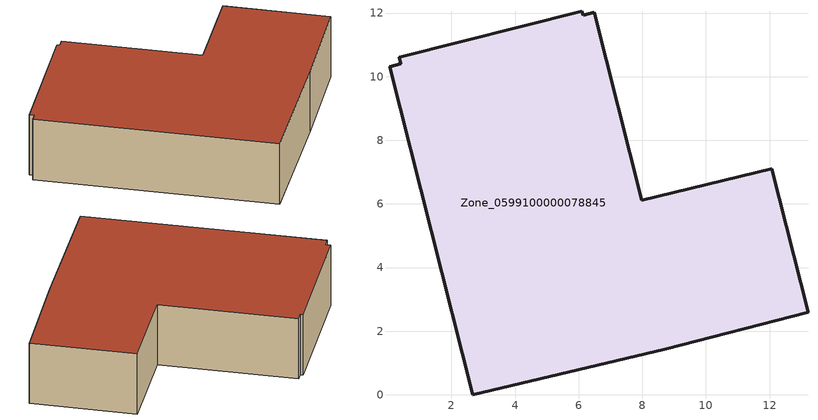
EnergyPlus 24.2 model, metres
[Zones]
Zone_0599100000078845
 floor ground (C_G): 6.49,12.02 7.99,6.11 12.07,7.11 13.21,2.6 8.71,1.43 2.67,0 0.05,10.31 0.4,10.4 0.36,10.61 6.09,12.06 6.14,11.93 z0
 wall outside (C_F): 13.21,2.6 12.07,7.11 7.99,6.11 6.49,12.02 6.14,11.93 6.09,12.06 0.36,10.61 0.4,10.4 0.05,10.31 2.67,0 8.71,1.43 13.21,2.6 z0:2.95
 roof outside (C_R): 7.99,6.11 6.49,12.02 6.14,11.93 6.09,12.06 0.36,10.61 0.4,10.4 0.05,10.31 2.67,0 8.71,1.43 13.21,2.6 12.07,7.11 z2.95
[BUILDING]
Pand.0599100000078845: North Axis=0; Terrain=City; Loads Convergence Tolerance Value=0.04; Temperature Convergence Tolerance Value=0.4; Solar Distribution=FullExterior; Maximum Number of Warmup Days=25; Minimum Number of Warmup Days=1
[Site:Location]
Rotterdam.The.Hague.AP_ZH_NLD Design_Conditions: Latitude=51.96; Longitude=4.45; Time Zone=1; Elevation=-4.5
[SITE:GROUNDTEMPERATURE:BUILDINGSURFACE]
18, 18, 18, 18, 18, 18, 18, 18, 18, 18, 18, 18
[MATERIAL] Thermal Absorptance=0.9; Solar Absorptance=0.7; Visible Absorptance=0.7
Name | Roughness | Thickness | Conductivity | Density | Specific Heat
G.TC.1975-1991 | MediumSmooth | 0.15 | 0.288461 | 540 | 1210
F.TC.1975-1991 | Rough | 0.3 | 0.230769 | 1920 | 840
R.TC.1975-1991 | MediumRough | 0.2 | 0.153846 | 1500 | 1000
[CONSTRUCTION]
C_G: G.TC.1975-1991
C_F: F.TC.1975-1991
C_R: R.TC.1975-1991
[ZONE]
Zone_0599100000078845: Type=1; Multiplier=1; Ceiling Height=Autocalculate; Volume=Autocalculate; Floor Area=autocalculate; Part of Total Floor Area=Yes
[ZONEINFILTRATION:DESIGNFLOWRATE]
Infil_Zone_0599100000078845: Zone or ZoneList or Space or SpaceList=Zone_0599100000078845; Schedule=AlwaysOn; Design Flow Rate Calculation Method=Flow/Area; Flow Rate per Floor Area=0.003; Constant Term Coefficient=1; Temperature Term Coefficient=0; Velocity Term Coefficient=0; Velocity Squared Term Coefficient=0
[HVACTEMPLATE:ZONE:IDEALLOADSAIRSYSTEM]
Zone_0599100000078845: Maximum Heating Supply Air Temperature=50; Minimum Cooling Supply Air Temperature=13; Maximum Heating Supply Air Humidity Ratio=0.0156; Minimum Cooling Supply Air Humidity Ratio=0.0077; Heating Limit=NoLimit; Cooling Limit=NoLimit; Dehumidification Control Type=ConstantSensibleHeatRatio; Cooling Sensible Heat Ratio=0.7; Dehumidification Setpoint=60; Humidification Control Type=None; Humidification Setpoint=30; Outdoor Air Method=None; Outdoor Air Flow Rate per Person=0.00944; Outdoor Air Flow Rate per Zone Floor Area=0; Outdoor Air Flow Rate per Zone=0; Demand Controlled Ventilation Type=None; Outdoor Air Economizer Type=NoEconomizer; Heat Recovery Type=None; Sensible Heat Recovery Effectiveness=0.7; Latent Heat Recovery Effectiveness=0.65
[ZONECONTROL:THERMOSTAT]
ThermostatControl_Zone_0599100000078845: Zone or ZoneList=Zone_0599100000078845; Control Type Schedule=DualSetpointControlType; Control 1=Thermostat_Zone_0599100000078845; Temperature Difference Between Cutout And Setpoint=0
[THERMOSTATSETPOINT:DUALSETPOINT]
Thermostat_Zone_0599100000078845: Heating Setpoint Temperature Schedule=HeatingSetpoint_Zone_0599100000078845; Cooling Setpoint Temperature Schedule=CoolingSetpoint_Zone_0599100000078845
[SCHEDULE:COMPACT]
HeatingSetpoint_Zone_0599100000078845: Through: 12/31, For: AllDays, Until: 24:00, 21
CoolingSetpoint_Zone_0599100000078845: Through: 12/31, For: AllDays, Until: 24:00, 24
DualSetpointControlType: Through: 12/31, For: AllDays, Until: 24:00, 4
AlwaysOn: Through: 12/31, For: AllDays, Until: 24:00, 1
